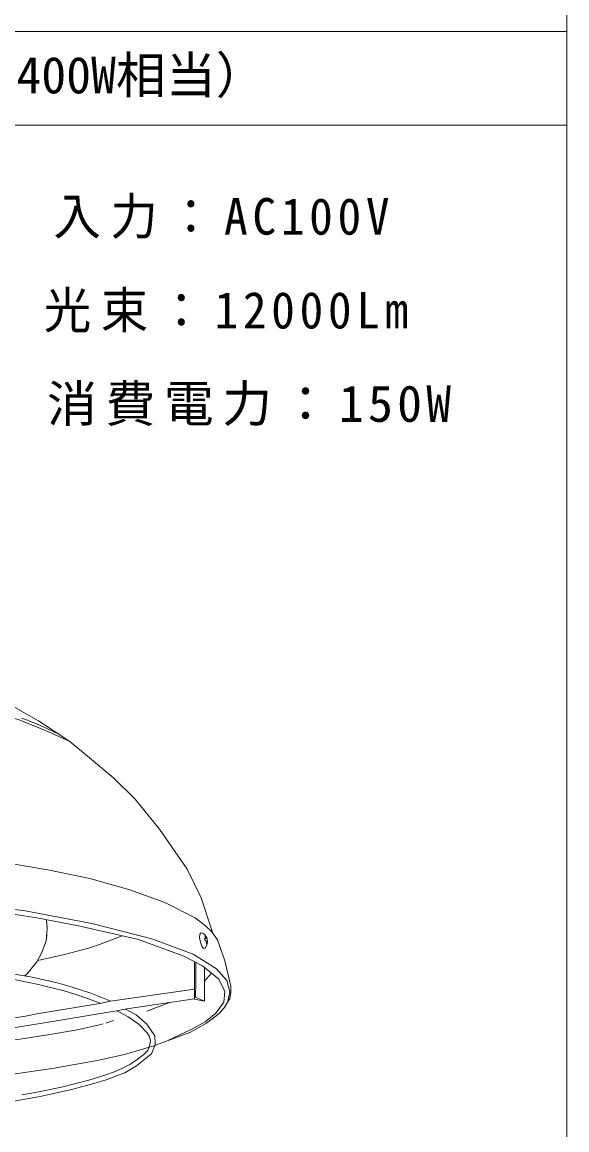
# Model space of a CAD drawing. Units: millimetres, scale not verified. Extents: x -1348 to 1152, y -2025 to -250.
# Drawn here: x 933.8 to 1152.1, y -1133.5 to -689.7 of the extents above; entities that cross this region are included whole.
import ezdxf
from ezdxf.enums import TextEntityAlignment as Align

# ---------------------------------------------------------------- set-up
doc = ezdxf.new("R2010")
doc.units = ezdxf.units.MM
doc.header["$LTSCALE"] = 5
doc.layers.add('0-0_絵', color=7, linetype='Continuous', lineweight=20)
doc.layers.add('0-2_枠', color=7, linetype='Continuous', lineweight=20)
doc.layers.add('0-1_文字', color=7, linetype='Continuous')
doc.styles.add('ＭＳ ゴシック', font='')
doc.styles.get('ＭＳ ゴシック').set_extended_font_data('MS Gothic')

msp = doc.modelspace()

# ---------------------------------------------------------------- linework, layer by layer
at = {"layer": '0-0_絵'}
for p, q in [((1003.368, -1066.332), (1003.368, -1074.412)), ((1006.857, -1081.915), (1006.857, -1068.388)), ((1006.857, -1073.837), (1009.7, -1070.728)), ((1002.819, -1076.921), (1002.476, -1077.155)), ((967.941, -1081.359), (969.119, -1081.938)), ((967.361, -1090.686), (970.347, -1089.608))]:
    msp.add_line(p, q, dxfattribs=at)
for points in [[(952.812, -977.901), (940.336, -969.636), (929.554, -963.473), (921.669, -959.371), (909.942, -954.543), (901.635, -951.241), (894.313, -948.818), (885.273, -946.359), (878.108, -944.787), (872.311, -943.903), (861.815, -942.574), (849.85, -940.825), (839.074, -940.335), (830.747, -940.475), (821.571, -941.184), (803.319, -943.548)], [(999.826, -1029.011), (988.816, -1012.938), (979.074, -1001.046), (970.537, -992.546), (959.907, -983.797), (952.812, -977.901), (944.028, -973.824), (932.502, -969.214), (919.755, -965.417), (907.009, -962.163), (891.686, -959.18), (877.178, -957.344), (849.632, -955.145), (837.291, -955.15), (814.44, -956.107), (785.773, -959.05), (764.457, -962.48), (741.96, -968.743), (731.104, -973.783), (729.633, -974.404)], [(933.544, -968.572), (934.7, -968.969), (935.852, -969.379), (936.997, -969.804), (938.135, -970.247), (938.792, -970.514), (939.417, -970.775), (940.489, -971.239), (941.556, -971.715), (942.619, -972.2), (943.682, -972.689), (944.745, -973.178), (945.363, -973.459), (945.735, -973.628), (946.377, -973.918), (947.018, -974.21), (947.655, -974.508)], [(976.944, -1037.294), (960.821, -1032.789), (944.075, -1029.27), (926.624, -1026.322), (907.554, -1023.555), (887.673, -1021.674), (863.261, -1020.555), (822.316, -1020.484), (794.613, -1021.627), (764.956, -1023.975), (736.577, -1027.058), (712.112, -1031.604), (680.225, -1042.957), (665.548, -1055.668), (664.004, -1058.161)], [(1010, -1054.26), (1009.884, -1053.857), (1005.447, -1040.566), (999.826, -1029.011)], [(916.418, -1112.585), (919.354, -1112.302), (930.217, -1111.189), (946.593, -1108.767), (963.828, -1105.656), (974.826, -1103.215), (986.544, -1099.838), (1000.921, -1094.414), (1007.663, -1090.741), (1012.723, -1086.865), (1014.764, -1084.557), (1016.938, -1080.84), (1017.416, -1078.234), (1017.371, -1075.851), (1015.047, -1065.723), (1012, -1057.347), (1009.802, -1054.073), (1007.279, -1051.715), (1003.139, -1048.557), (991.004, -1042.372), (976.944, -1037.294)], [(1011.698, -1068.965), (1002.335, -1063.072), (985.733, -1056.898), (961.723, -1050.794), (935.001, -1045.765), (906.441, -1042.167), (880.728, -1040.051), (848.485, -1039.164), (824.483, -1039.1), (795.396, -1039.839), (766.824, -1041.902), (745.422, -1044.326), (719.965, -1048.582), (703.792, -1051.333), (693.81, -1054.014), (684.419, -1056.891), (677.299, -1059.885), (672.452, -1062.434), (667.412, -1066.233), (663.669, -1070.662), (661.689, -1076.208)], [(939.587, -1048.543), (922.157, -1045.83), (903.285, -1043.803), (874.649, -1041.571), (847.163, -1040.892), (822.814, -1040.9), (808.066, -1041.236), (790.061, -1042.176), (770.749, -1043.549), (753.315, -1045.508), (736.476, -1047.881), (724.477, -1049.762), (705.585, -1053.282), (689.087, -1057.66), (679.327, -1061.403), (669.109, -1067.777), (665.091, -1072.799), (663.618, -1077.137)], [(1006.009, -1067.691), (998.592, -1063.876), (980.395, -1057.153), (956.302, -1051.698), (939.587, -1048.543)], [(943.371, -1057.791), (943.814, -1052.781), (943.559, -1049.285)], [(934.869, -1071.803), (935.698, -1071.116), (939.63, -1066.124), (941.56, -1062.722), (943.371, -1057.791), (943.592, -1055.486)], [(940.064, -1065.667), (950.67, -1063.252), (960.856, -1060.574), (964.794, -1059.209), (973.885, -1055.679)], [(1007.946, -1056.995), (1007.701, -1056.84), (1007.37, -1055.972), (1007.096, -1055.415), (1007.122, -1055.869), (1007.288, -1056.799), (1006.895, -1056.799), (1006.957, -1057.501), (1007.329, -1057.563), (1007.598, -1058.865)], [(1007.598, -1058.865), (1007.722, -1058.948), (1007.866, -1057.584), (1007.99, -1057.563)], [(967.941, -1081.359), (961.253, -1078.648), (953.417, -1076.111), (947.834, -1074.585), (937.814, -1072.321), (925.879, -1070.222), (914.815, -1068.583), (904.353, -1067.351), (889.705, -1066.086), (875.338, -1065.047), (864.661, -1064.36), (852.181, -1063.878), (838.798, -1063.685), (825.19, -1063.862), (814.308, -1064.184), (802.164, -1064.817), (793.993, -1065.434), (784.455, -1066.286), (774.524, -1067.325), (767.736, -1068.156), (763.966, -1068.678), (767.744, -1070.644)], [(767.725, -1070.634), (774.748, -1069.805), (790.068, -1068.216), (800.776, -1067.388), (809.838, -1066.82), (818.681, -1066.285), (826.928, -1065.963), (837.095, -1066.056), (845.039, -1066.223), (854.163, -1066.277), (864.604, -1066.586), (873.538, -1067.197), (880.785, -1067.701), (888.602, -1068.239), (896.798, -1068.859), (903.84, -1069.472), (910.115, -1070.124), (914.969, -1070.717), (920.234, -1071.461), (925.183, -1072.262), (930.117, -1073.151), (935.036, -1074.116)], [(992.162, -1097.719), (1001.465, -1093.276), (1007.051, -1090.236), (1011.333, -1086.695), (1014.564, -1082.336), (1015.028, -1078.095), (1012.556, -1073.078), (1006.009, -1067.691)], [(1003.368, -1074.412), (1003.281, -1080.312), (1006.857, -1081.915), (1002.801, -1081.053), (1002.865, -1066.074)], [(1011.698, -1068.965), (1015.781, -1073.615), (1017.01, -1078.23), (1016.241, -1082.021)], [(906.004, -1092.905), (910.541, -1091.782), (935.098, -1087.922), (939.671, -1086.966), (964.88, -1082.785), (969.185, -1081.924), (1002.818, -1077.107)], [(935.036, -1074.116), (940.353, -1075.249), (946.185, -1076.636), (950.577, -1077.81), (954.933, -1079.113), (958.883, -1080.436), (963.527, -1082.176), (964.964, -1082.769)], [(913.833, -1095.398), (917.567, -1094.63), (941.743, -1090.706), (945.857, -1090.01), (971.559, -1085.731), (975.657, -1084.988), (1002.801, -1080.916)], [(983.721, -1085.892), (992.478, -1082.56), (992.742, -1082.425)], [(975.222, -1085.067), (979.457, -1087.391), (983.793, -1091.121), (986.964, -1095.835), (987.1, -1099.3), (985.629, -1102.936), (979.579, -1107.837), (974.971, -1110.56), (967.372, -1113.416), (961.513, -1115.115), (953.475, -1117.312), (941.04, -1120.089), (930.487, -1121.974), (916.426, -1124.112), (910.171, -1125.021)], [(933.689, -1119.402), (939.012, -1118.438), (944.322, -1117.401), (950.01, -1116.164), (955.24, -1114.893), (960.439, -1113.496), (967.361, -1111.378), (970.347, -1110.3), (973.65, -1108.914), (976.915, -1107.209), (979.315, -1105.641), (982.516, -1103.258), (984.082, -1101.681), (984.971, -1099.34), (985.136, -1097.606), (984.774, -1096.15), (983.919, -1094.643), (980.678, -1091.288), (976.248, -1088.23), (972.822, -1086.307), (971.589, -1085.725)], [(923.143, -1098.416), (933.793, -1097.049), (944.823, -1095.198), (955.083, -1093.578), (964.185, -1091.572), (966.191, -1090.955)]]:
    msp.add_lwpolyline(points, dxfattribs=at)
msp.add_lwpolyline([(1007.084, -1060.717), (1006.484, -1060.741), (1005.741, -1059.877), (1005.172, -1058.273), (1004.821, -1056.591), (1004.928, -1055.101), (1005.42, -1054.536), (1006.172, -1054.649), (1007.096, -1055.415), (1007.833, -1056.586), (1007.946, -1056.995), (1008.073, -1058.002), (1007.784, -1059.506)], close=True, dxfattribs=at)
at = {"layer": '0-2_枠'}
for p, q in [((1152.055, -693.462), (-1347.945, -693.462)), ((-1347.945, -730.962), (1152.055, -730.962))]:
    msp.add_line(p, q, dxfattribs=at)
msp.add_lwpolyline([(1152.055, -2024.712), (1152.055, -249.712), (-1347.945, -249.712)], dxfattribs=at)

# ---------------------------------------------------------------- texts
at = {"layer": '0-1_文字', "style": 'ＭＳ ゴシック'}
msp.add_text('高天井用無電極ランプ（水銀灯400W相当）', height=14.66, dxfattribs=at).set_placement((651.513, -722.642), align=Align.BOTTOM_LEFT)
at = {"layer": '0-1_文字', "char_height": 14.66, "attachment_point": 7, "style": 'ＭＳ ゴシック'}
for s, insert in [('\\T1.2;\\W0.95;入力：AC100V', (946.291, -776.521)), ('\\T1.2;\\W0.95;光束：12000Lm', (942.447, -814.021)), ('\\T1.17;消費電力：150W', (943.729, -851.521))]:
    msp.add_mtext(s, dxfattribs=dict(at, insert=insert))

doc.saveas('drawing.dxf')
